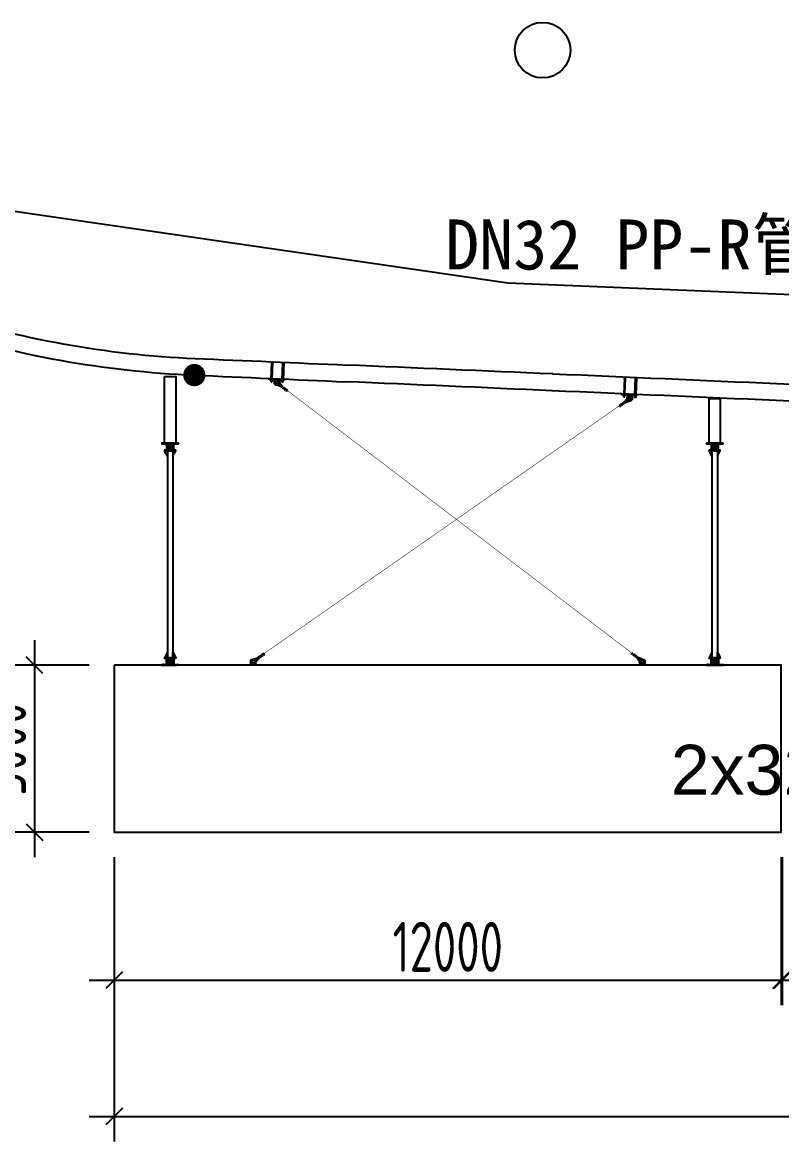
# Model space of a CAD drawing. Header units: millimetres. Extents: x 4 to 2106212, y -117026 to 198097.
# Drawn here: x 916667 to 930328, y -85319 to -65176 of the extents above; entities that cross this region are included whole.
import ezdxf
from ezdxf import colors
from ezdxf.entities.mleader import LeaderData, LeaderLine
from ezdxf.enums import TextEntityAlignment as Align
from ezdxf.math import Vec2, Vec3

# ---------------------------------------------------------------- set-up
doc = ezdxf.new("R2010")
doc.units = ezdxf.units.MM
for name, pattern in [('CENTER', [0.6, 0.375, -0.075, 0.075, -0.075]), ('DASHDOT2', [12.7, 6.35, -3.175, 0, -3.175]), ('DASHED2', [0.375, 0.25, -0.125])]:
    doc.linetypes.add(name, pattern=pattern)
for name, color, linetype in [('0 @ 1', 7, 'Continuous'), ('BS-Annectent', 115, 'Continuous'), ('HR-dimension', 9, 'Continuous'), ('HR-pontoon', 161, 'Continuous'), ('STEEL', 34, 'Continuous'), ('粗实线', 7, 'Continuous')]:
    doc.layers.add(name, color=color, linetype=linetype)
doc.layers.add('扣板', color=7, linetype='Continuous', lineweight=9)
doc.layers.add('文本', color=3, linetype='Continuous', lineweight=13)
doc.styles.add('Arial', font='arial.ttf')
doc.styles.add('hztxt', font='ros1.shx', dxfattribs={"width": 0.8, "bigfont": 'hztxt.shx'})
doc.styles.get("Standard").update_dxf_attribs({"font": 'arial.ttf'})
doc.linetypes.add('10422', pattern='A,2,[150,AAA.SHX,S=1,R=0,X=0,Y=1],2,[177,AAA.SHX,S=1,R=0,X=0,Y=0.8],1e-09', length=4)
doc.linetypes.add('444', pattern='A,4.5,[145,AAA.SHX,S=1,R=0,X=0,Y=1],4.5,-0.5,[146,AAA.SHX,S=1,R=0,X=0,Y=0],-0.5', length=10)
doc.dimstyles.new('DIM-300', dxfattribs={"dimscale": 300, "dimtxt": 3, "dimasz": 1, "dimexe": 1.5, "dimexo": 1.5, "dimgap": 0.5, "dimtad": 1, "dimdec": 0, "dimzin": 0, "dimdsep": 46, "dimtxsty": 'hztxt', "dimblk": 'OBLIQUE', "dimcen": 0, "dimdle": 1.5, "dimclrd": 9, "dimclre": 9, "dimclrt": 6, "dimadec": 0, "dimazin": 0, "dimtfac": 1, "dimtdec": 0, "dimtix": 1, "dimtofl": 0, "dimtmove": 2, "dimatfit": 0, "dimfxl": 5, "dimtolj": 1, "dimtzin": 0, "dimarcsym": 0})
pattern_1 = [(40.81217054, (-573818.8873, 176698.6793), (-1.452584633, 1.682112997), []), (130.81217054, (-573818.8873, 176698.6793), (-4.5872822625, 1.911641361), [5.55625, -3.33375])]
pattern_2 = [(40.81217054, (-578777.1463, 176555.198), (-1.452584633, 1.682112997), []), (130.81217054, (-578777.1463, 176555.198), (-4.5872822625, 1.911641361), [5.55625, -3.33375])]
pattern_3 = [(225, (43212.285, 45564.743), (4.49012806, -4.49012806), []), (225, (43207.795, 45564.743), (4.49012806, -4.49012806), [7.9375, -1.5875, 0, -1.5875])]
pattern_4 = [(225, (-344287.005, -129412.7357), (4.49012806, -4.49012806), []), (225, (-344291.495, -129412.7357), (4.49012806, -4.49012806), [7.9375, -1.5875, 0, -1.5875])]

# ---------------------------------------------------------------- blocks, each defined once
blk = doc.blocks.new('_Oblique')
at = {"color": 0, "linetype": 'ByBlock', "lineweight": -2}
blk.add_line((-0.5, -0.5), (0.5, 0.5), dxfattribs=at)
blk = doc.blocks.new('*D2057')
at = {"color": 9, "lineweight": -2, "transparency": 16777216}
for p, q in [((916884, -76297), (916884, -80197)), ((917871, -76747), (916434, -76747)), ((917871, -79747), (916434, -79747))]:
    blk.add_line(p, q, dxfattribs=at)
at = {"layer": 'Defpoints', "color": 0, "transparency": 16777216}
for p in [(918321, -76747), (916884, -79747), (918321, -79747)]:
    blk.add_point(p, dxfattribs=at)
at = {"color": 9, "lineweight": -2, "transparency": 16777216, "xscale": 300, "yscale": 300, "zscale": 300}
for p, rotation in [((916884, -76747), 90), ((916884, -79747), 270)]:
    blk.add_blockref('_Oblique', p, dxfattribs=dict(at, rotation=rotation))
at = {"color": 6, "transparency": 16777216, "insert": (916284, -78247), "char_height": 900, "attachment_point": 5, "rotation": 90, "style": 'hztxt'}
blk.add_mtext('\\A1;3000', dxfattribs=at)
blk = doc.blocks.new('*D2060')
at = {"color": 9, "lineweight": -2, "transparency": 16777216}
for p, q in [((918321, -80197), (918321, -82864)), ((930321, -80197), (930321, -82864)), ((917871, -82414), (930771, -82414))]:
    blk.add_line(p, q, dxfattribs=at)
at = {"layer": 'Defpoints', "color": 0, "transparency": 16777216}
for p in [(918321, -79747), (930321, -79747), (930321, -82414)]:
    blk.add_point(p, dxfattribs=at)
at = {"color": 9, "lineweight": -2, "transparency": 16777216, "xscale": 300, "yscale": 300, "zscale": 300, "rotation": 180}
blk.add_blockref('_Oblique', (918321, -82414), dxfattribs=at)
at = {"color": 9, "lineweight": -2, "transparency": 16777216, "xscale": 300, "yscale": 300, "zscale": 300}
blk.add_blockref('_Oblique', (930321, -82414), dxfattribs=at)
at = {"color": 6, "transparency": 16777216, "insert": (924321, -81814), "char_height": 900, "attachment_point": 5, "style": 'hztxt'}
blk.add_mtext('\\A1;12000', dxfattribs=at)
blk = doc.blocks.new('*D2061')
at = {"color": 9, "lineweight": -2, "transparency": 16777216}
for p, q in [((930336, -80197), (930336, -82864)), ((942336, -80197), (942336, -82864)), ((929886, -82414), (942786, -82414))]:
    blk.add_line(p, q, dxfattribs=at)
at = {"layer": 'Defpoints', "color": 0, "transparency": 16777216}
for p in [(930336, -79747), (942336, -79747), (942336, -82414)]:
    blk.add_point(p, dxfattribs=at)
at = {"color": 9, "lineweight": -2, "transparency": 16777216, "xscale": 300, "yscale": 300, "zscale": 300, "rotation": 180}
blk.add_blockref('_Oblique', (930336, -82414), dxfattribs=at)
at = {"color": 9, "lineweight": -2, "transparency": 16777216, "xscale": 300, "yscale": 300, "zscale": 300}
blk.add_blockref('_Oblique', (942336, -82414), dxfattribs=at)
at = {"color": 6, "transparency": 16777216, "insert": (936336, -81814), "char_height": 900, "attachment_point": 5, "style": 'hztxt'}
blk.add_mtext('\\A1;12000', dxfattribs=at)
blk = doc.blocks.new('*D2059')
at = {"color": 9, "lineweight": -2, "transparency": 16777216}
for p, q in [((918321, -80197), (918321, -85319)), ((988396, -80197), (988396, -85319)), ((917871, -84869), (988846, -84869))]:
    blk.add_line(p, q, dxfattribs=at)
at = {"layer": 'Defpoints', "color": 0, "transparency": 16777216}
for p in [(918321, -79747), (988396, -79747), (988396, -84869)]:
    blk.add_point(p, dxfattribs=at)
at = {"color": 9, "lineweight": -2, "transparency": 16777216, "xscale": 300, "yscale": 300, "zscale": 300, "rotation": 180}
blk.add_blockref('_Oblique', (918321, -84869), dxfattribs=at)
at = {"color": 9, "lineweight": -2, "transparency": 16777216, "xscale": 300, "yscale": 300, "zscale": 300}
blk.add_blockref('_Oblique', (988396, -84869), dxfattribs=at)
at = {"color": 6, "transparency": 16777216, "insert": (953358, -84269), "char_height": 900, "attachment_point": 5, "style": 'hztxt'}
blk.add_mtext('\\A1;70075', dxfattribs=at)
blk = doc.blocks.new('支座')
at = {"layer": '扣板', "color": 7}
blk.add_line((13512, 4747, 0), (13512, 5047, 0), dxfattribs=at)
at = {"layer": '扣板', "color": 7, "elevation": 0}
for points in [[(13512, 4747), (13512, 5047), (13520, 5047), (13520, 4747)], [(13600, 4947), (13620, 4927), (13620, 4867), (13600, 4847), (13520, 4847), (13520, 4947)], [(13560, 4932), (13520, 4932), (13520, 4922), (13560, 4922)], [(13560, 4862), (13520, 4862), (13520, 4872), (13560, 4872)]]:
    blk.add_lwpolyline(points, close=True, dxfattribs=at)
at = {"layer": '扣板', "color": 7}
blk.add_circle((13575, 4897, 0), 25, dxfattribs=at)
blk = doc.blocks.new('*U1983')
at = {"layer": '0 @ 1', "rotation": 90}
blk.add_blockref('支座', (4897, -13566, 0), dxfattribs=at)
blk = doc.blocks.new('*U1984')
at = {"layer": 'Defpoints', "color": 0, "linetype": 'ByBlock', "lineweight": -2, "transparency": 16777216}
for p in [(0, 0), (7000, 0)]:
    blk.add_blockref('*U1983', p, dxfattribs=at)
blk = doc.blocks.new('A$C97f6d51a')
at = {"color": 1, "linetype": 'DASHDOT2'}
blk.add_line((0, 313), (0, -47), dxfattribs=at)
at = {"layer": 'BS-Annectent'}
for p, q in [((-9, 282), (-9, 282)), ((-9, 281), (-9, 282)), ((-9, 282), (-9, 282)), ((-9, 279), (-8, 279)), ((-8, 278), (-9, 279)), ((-9, 279), (-8, 278)), ((-9, 275), (-7, 276)), ((-6, 274), (-9, 275)), ((-9, 275), (-7, 275)), ((-9, 272), (-6, 274)), ((-6, 270), (-9, 272)), ((-9, 272), (-4, 272)), ((-9, 269), (9, 268)), ((-9, 266), (9, 265)), ((-9, 263), (9, 262)), ((-9, 260), (9, 258)), ((-9, 257), (9, 255)), ((-9, 253), (9, 252)), ((-9, 250), (9, 249)), ((-9, 247), (9, 246)), ((-9, 244), (9, 243)), ((-9, 241), (9, 240)), ((-9, 238), (9, 236)), ((-9, 235), (9, 233)), ((-9, 231), (9, 230)), ((-9, 228), (9, 227)), ((-9, 225), (9, 224)), ((-9, 222), (9, 221)), ((-9, 219), (9, 218)), ((-9, 216), (9, 215)), ((-9, 213), (9, 211)), ((-9, 209), (9, 208)), ((-9, 206), (9, 205)), ((-9, 203), (9, 202)), ((-6, 274), (-6, 274)), ((-6, 274), (-6, 274)), ((-6, 274), (-6, 274)), ((-6, 274), (-6, 274)), ((-6, 274), (-6, 274)), ((6, 270), (-6, 270)), ((4, 271), (9, 271)), ((6, 273), (5, 273)), ((6, 273), (5, 273)), ((6, 273), (9, 274)), ((6, 274), (9, 274)), ((9, 271), (6, 273)), ((6, 270), (9, 271)), ((7, 276), (9, 277)), ((9, 274), (7, 275)), ((9, 277), (8, 278)), ((8, 277), (9, 277)), ((9, 280), (9, 281)), ((9, 280), (9, 280)), ((9, 280), (9, 280)), ((-10, 6), (9, 4)), ((-10, 2), (-6, 4)), ((-6, 1), (-10, 2)), ((-10, 2), (9, 1)), ((-9, 200), (9, 199)), ((-9, 197), (9, 196)), ((-9, 194), (9, 193)), ((-9, 191), (9, 189)), ((-9, 188), (9, 186)), ((-9, 184), (9, 183)), ((-9, 181), (9, 180)), ((-9, 178), (9, 177)), ((-9, 175), (9, 174)), ((-9, 172), (9, 171)), ((-9, 169), (9, 167)), ((-9, 166), (9, 164)), ((-9, 162), (9, 161)), ((-9, 159), (9, 158)), ((-9, 156), (9, 155)), ((-9, 153), (9, 152)), ((-9, 150), (9, 149)), ((-9, 147), (9, 146)), ((-9, 144), (9, 142)), ((-9, 140), (9, 139)), ((-9, 137), (9, 136)), ((-9, 134), (9, 133)), ((-9, 131), (9, 130)), ((-9, 128), (9, 127)), ((-9, 125), (9, 124)), ((-9, 122), (9, 120)), ((-9, 119), (9, 117)), ((-9, 115), (9, 114)), ((-9, 112), (9, 111)), ((-9, 109), (9, 108)), ((-9, 106), (9, 105)), ((-9, 103), (9, 102)), ((-9, 100), (9, 98)), ((-9, 97), (9, 95)), ((-9, 93), (9, 92)), ((-9, 90), (9, 89)), ((-9, 87), (9, 86)), ((-9, 84), (9, 83)), ((-9, 81), (9, 80)), ((-9, 78), (9, 76)), ((-9, 75), (9, 73)), ((-9, 71), (9, 70)), ((-9, 68), (9, 67)), ((-9, 65), (9, 64)), ((-9, 62), (9, 61)), ((-9, 59), (9, 58)), ((-9, 56), (9, 55)), ((-9, 53), (9, 51)), ((-9, 49), (9, 48)), ((-9, 46), (9, 45)), ((-9, 43), (9, 42)), ((-9, 40), (9, 39)), ((-9, 37), (9, 36)), ((-9, 34), (9, 33)), ((-9, 31), (9, 29)), ((-9, 28), (9, 26)), ((-9, 24), (9, 23)), ((-9, 21), (9, 20)), ((-9, 18), (9, 17)), ((-9, 15), (9, 14)), ((-9, 12), (9, 11)), ((-9, 9), (9, 7)), ((-8, 0), (-6, 1)), ((6, 147), (-6, 148)), ((6, 116), (-6, 117)), ((6, 3), (-6, 4)), ((2, 0), (-6, 1)), ((6, 147), (9, 149)), ((9, 1), (6, 3)), ((7, 0), (9, 1)), ((-16, -24), (-16, -11)), ((12, -9), (-12, -9)), ((12, -27), (-12, -27)), ((-9, -29), (-6, -28)), ((-6, -31), (-9, -29)), ((9, -30), (-9, -29)), ((-9, -32), (-6, -31)), ((-6, -34), (-9, -32)), ((9, -33), (-9, -32)), ((-9, -35), (-6, -34)), ((-6, -37), (-9, -35)), ((9, -37), (-9, -35)), ((-9, -38), (-6, -37)), ((-6, -40), (-9, -38)), ((9, -40), (-9, -38)), ((-8, -24), (-8, -11)), ((-6, -28), (-8, -27)), ((-7, -40), (-7, -43)), ((6, -29), (-6, -28)), ((6, -29), (-6, -28)), ((6, -32), (-6, -31)), ((6, -32), (-6, -31)), ((6, -35), (-6, -34)), ((6, -38), (-6, -37)), ((6, -38), (-6, -37)), ((6, -41), (-6, -40)), ((-5, -44), (5, -44)), ((-4, -40), (-4, -43)), ((-2, -9), (0, -4)), ((9, -27), (-1, -27)), ((0, -9), (2, -4)), ((4, -41), (4, -43)), ((6, -29), (9, -27)), ((9, -30), (6, -29)), ((6, -32), (9, -30)), ((9, -33), (6, -32)), ((6, -35), (9, -33)), ((9, -37), (6, -35)), ((6, -38), (9, -37)), ((9, -40), (6, -38)), ((6, -41), (9, -40)), ((7, -41), (7, -43)), ((8, -24), (8, -11)), ((9, -27), (8, -27)), ((16, -24), (16, -11))]:
    blk.add_line(p, q, dxfattribs=at)
blk.add_lwpolyline([(10, 0), (10, 300), (0, 306), (-10, 300), (-10, 0)], dxfattribs=at)
for points in [[(-19, -4), (-19, 0), (19, 0), (19, -4)], [(-15, -9), (15, -9), (15, -4), (-15, -4)]]:
    blk.add_lwpolyline(points, close=True, dxfattribs=at)
for points in [[(16, -11, 0.612824), (8, -11, 0.305874), (-8, -11, 0.612824), (-16, -11)], [(16, -24, -0.612824), (8, -24, -0.305874), (-8, -24, -0.612824), (-16, -24)], [(-7, -43, 0.516475), (-4, -43, 0.258238), (4, -43, 0.516475), (7, -43)]]:
    blk.add_lwpolyline(points, format="xyb", dxfattribs=at)
blk = doc.blocks.new('A$Ce460a15a')
at = {"layer": 'STEEL', "color": 22}
for points in [[(12, 150), (12, -150), (0, -150), (0, 150)], [(92, -50), (112, -30), (112, 30), (92, 50), (12, 50), (12, -50)], [(52, 35), (12, 35), (12, 25), (52, 25)], [(52, -35), (12, -35), (12, -25), (52, -25)]]:
    blk.add_lwpolyline(points, close=True, dxfattribs=at)
blk.add_circle((67, 0), 25, dxfattribs=at)
at = {"layer": 'HR-dimension', "xscale": -1, "rotation": 90}
blk.add_blockref('A$C97f6d51a', (12, 100), dxfattribs=at)
at = {"layer": 'HR-dimension', "rotation": 90.00000000000001}
blk.add_blockref('A$C97f6d51a', (12, -100), dxfattribs=at)
blk = doc.blocks.new('*U10')
at = {"color": 7, "linetype": 'Continuous', "lineweight": 15}
for p, q in [((-9, 9), (-10, 8)), ((-10, 8), (-10, 1)), ((-10, 1), (-9, 0)), ((-9, 9), (9, 9)), ((-9, 0), (9, 0)), ((-5, 8), (-5, 1)), ((5, 8), (5, 1)), ((10, 8), (9, 9)), ((9, 0), (10, 1)), ((10, 8), (10, 1))]:
    blk.add_line(p, q, dxfattribs=at)
for centre, start, end in [((0, -8), 72.4233, 107.5767), ((0, 17), 252.4233, 287.5767)]:
    blk.add_arc(centre, 17.2, start, end, dxfattribs=at)
for points, knots in [([(-10, 8), (-10, 9), (-9, 9), (-8, 9), (-7, 9), (-6, 9), (-6, 9), (-5, 8)], [0, 0, 0, 0, 0.264534, 0.399289, 0.53507, 0.765405, 1, 1, 1, 1]), ([(-5, 1), (-6, 1), (-6, 0), (-7, 0), (-8, 0), (-9, 0), (-10, 1), (-10, 1)], [0, 0, 0, 0, 0.264534, 0.399289, 0.53507, 0.765405, 1, 1, 1, 1]), ([(5, 8), (6, 9), (6, 9), (7, 9), (8, 9), (9, 9), (10, 9), (10, 8)], [0, 0, 0, 0, 0.264536, 0.399814, 0.535067, 0.765403, 1, 1, 1, 1]), ([(10, 1), (10, 1), (9, 0), (8, 0), (7, 0), (6, 0), (6, 1), (5, 1)], [0, 0, 0, 0, 0.264536, 0.399814, 0.535067, 0.765403, 1, 1, 1, 1])]:
    blk.add_open_spline(points, degree=3, knots=knots, dxfattribs=at)
blk = doc.blocks.new('A$C72EA2C7E')
blk.add_line((-8, -6), (8, -6))
at = {"color": 7, "linetype": 'Continuous', "lineweight": 15}
for p, q in [((-5, -40), (-5, -6)), ((-4, -41), (-5, -40)), ((5, -40), (-5, -40)), ((-4, -41), (5, -41)), ((5, -6), (5, -40)), ((5, -40), (5, -41))]:
    blk.add_line(p, q, dxfattribs=at)
at = {"color": 7, "linetype": 'Continuous', "lineweight": 0}
for p, q in [((-4, -41), (-4, -6)), ((5, -41), (5, -6))]:
    blk.add_line(p, q, dxfattribs=at)
blk.add_arc((0, -8), 8, 17.4862, 162.5138)
at = {"extrusion": (0, 0, -1), "xscale": 0.9999974999999999, "yscale": 0.9999974999999999, "zscale": -0.9999974999999999}
blk.add_blockref('*U10', (0, -39), dxfattribs=at)
blk = doc.blocks.new('*U1965')
h = blk.add_hatch(color=1)
h.dxf.hatch_style = 1
h.paths.add_polyline_path([(3382, 2191), (3473, 2218, 1.447528), (3428, 2281), (3373, 2204)])
h.paths.add_polyline_path([(3389, 2205), (3388, 2206), (3398, 2220), (3395, 2222), (3434, 2277, -1.452111), (3471, 2226), (3406, 2207), (3405, 2210)], flags=16)
h = blk.add_hatch()
h.set_pattern_fill('ANSI38', color=253, scale=0.7, angle=-4.1878)
h.set_pattern_definition(pattern_2)
h.paths.add_polyline_path([(3404, 2213), (3406, 2207), (3471, 2226, 1.452111), (3434, 2277), (3395, 2222), (3398, 2220), (3401, 2218), (3440, 2273, -1.452111), (3469, 2232)])
h = blk.add_hatch(color=1)
h.dxf.hatch_style = 1
h.paths.add_polyline_path([(-3373, -2204), (-3429, -2283, -1.406258), (-3473, -2218), (-3382, -2191)])
h.paths.add_polyline_path([(-3405, -2210), (-3406, -2207), (-3471, -2226, 1.406258), (-3435, -2278), (-3395, -2222), (-3388, -2205)], flags=16)
h = blk.add_hatch()
h.set_pattern_fill('ANSI38', color=253, scale=0.7, angle=-4.1878)
h.set_pattern_definition(pattern_1)
h.paths.add_polyline_path([(-3401, -2218), (-3395, -2222), (-3434, -2277, -1.452111), (-3471, -2226), (-3406, -2207), (-3405, -2210), (-3404, -2213), (-3469, -2232, 1.452111), (-3440, -2273)])
at = {"color": 1, "linetype": 'DASHED2'}
blk.add_line((3483, 2289), (3493, 2274), dxfattribs=at)
blk.add_line((3379, 2205), (3379, 2195))
at = {"color": 1}
for points in [[(3382, 2191), (3473, 2218, 1.447528), (3428, 2281), (3373, 2204)], [(3398, 2220), (3388, 2206), (3389, 2205), (3405, 2210), (3406, 2207), (3471, 2226, 1.452111), (3434, 2277), (3395, 2222)], [(-3373, -2204), (-3428, -2281, -1.447528), (-3473, -2218), (-3382, -2191)], [(-3405, -2210), (-3389, -2205), (-3388, -2206), (-3398, -2220), (-3395, -2222), (-3434, -2277, -1.452111), (-3471, -2226), (-3406, -2207)]]:
    blk.add_lwpolyline(points, format="xyb", close=True, dxfattribs=at)
for points in [[(3379, 2195), (3472, 2222, 1.449849), (3431, 2279), (3379, 2205)], [(3406, 2207), (3471, 2226, 1.452111), (3434, 2277), (3395, 2222)], [(3406, 2207), (3471, 2226, 1.452111), (3434, 2277), (3395, 2222)], [(-3376, -2200), (-3431, -2279, -1.449849), (-3472, -2222), (-3384, -2197)], [(-3395, -2222), (-3434, -2277, -1.452111), (-3471, -2226), (-3406, -2207)], [(-3395, -2222), (-3434, -2277, -1.452111), (-3471, -2226), (-3406, -2207)]]:
    blk.add_lwpolyline(points, format="xyb")
for points in [[(3401, 2218), (3440, 2273, -1.452111), (3469, 2232), (3404, 2213), (3406, 2207), (3471, 2226, 1.452111), (3434, 2277), (3395, 2222)], [(-3404, -2213), (-3469, -2232, 1.452111), (-3440, -2273), (-3401, -2218), (-3395, -2222), (-3434, -2277, -1.452111), (-3471, -2226), (-3406, -2207)]]:
    blk.add_lwpolyline(points, format="xyb", close=True)
at = {"color": 252}
for points in [[(3401, 2218), (3440, 2273, -1.452111), (3469, 2232), (3404, 2213), (3406, 2207), (3471, 2226, 1.452111), (3434, 2277), (3395, 2222)], [(-3404, -2213), (-3469, -2232, 1.452111), (-3440, -2273), (-3401, -2218), (-3395, -2222), (-3434, -2277, -1.452111), (-3471, -2226), (-3406, -2207)]]:
    blk.add_lwpolyline(points, format="xyb", close=True, dxfattribs=at)
at = {"color": 1, "const_width": 8.4}
for points in [[(3380, 2206), (-3393, -2203)], [(3386, 2200), (3251, 2112)], [(-3388, -2209), (-3246, -2117)]]:
    blk.add_lwpolyline(points, dxfattribs=at)
at = {"xscale": 0.6999999999999998, "yscale": 0.6999999999999998, "zscale": 0.6999999999999998, "rotation": 213.1298866380289}
for p in [(3284, 2123), (3315, 2143), (3345, 2163), (3376, 2183), (-3360, -2201), (-3329, -2181), (-3299, -2161), (-3267, -2141)]:
    blk.add_blockref('A$C72EA2C7E', p, dxfattribs=at)
blk = doc.blocks.new('*U1966')
at = {"color": 0, "linetype": 'ByBlock', "lineweight": -2, "transparency": 16777216}
blk.add_blockref('*U1965', (0, 0), dxfattribs=at)
blk = doc.blocks.new('*U1967')
h = blk.add_hatch(color=1)
h.dxf.hatch_style = 1
h.paths.add_polyline_path([(3382, 2191), (3473, 2218, 1.447528), (3428, 2281), (3373, 2204)])
h.paths.add_polyline_path([(3389, 2205), (3388, 2206), (3398, 2220), (3395, 2222), (3434, 2277, -1.452111), (3471, 2226), (3406, 2207), (3405, 2210)], flags=16)
h = blk.add_hatch()
h.set_pattern_fill('ANSI38', color=253, scale=0.7, angle=-4.1878)
h.set_pattern_definition(pattern_2)
h.paths.add_polyline_path([(3404, 2213), (3406, 2207), (3471, 2226, 1.452111), (3434, 2277), (3395, 2222), (3398, 2220), (3401, 2218), (3440, 2273, -1.452111), (3469, 2232)])
h = blk.add_hatch(color=1)
h.dxf.hatch_style = 1
h.paths.add_polyline_path([(-3373, -2204), (-3429, -2283, -1.406258), (-3473, -2218), (-3382, -2191)])
h.paths.add_polyline_path([(-3405, -2210), (-3406, -2207), (-3471, -2226, 1.406258), (-3435, -2278), (-3395, -2222), (-3388, -2205)], flags=16)
h = blk.add_hatch()
h.set_pattern_fill('ANSI38', color=253, scale=0.7, angle=-4.1878)
h.set_pattern_definition(pattern_1)
h.paths.add_polyline_path([(-3401, -2218), (-3395, -2222), (-3434, -2277, -1.452111), (-3471, -2226), (-3406, -2207), (-3405, -2210), (-3404, -2213), (-3469, -2232, 1.452111), (-3440, -2273)])
at = {"color": 1, "linetype": 'DASHED2'}
blk.add_line((3483, 2289), (3493, 2274), dxfattribs=at)
blk.add_line((3379, 2205), (3379, 2195))
at = {"color": 1}
for points in [[(3382, 2191), (3473, 2218, 1.447528), (3428, 2281), (3373, 2204)], [(3398, 2220), (3388, 2206), (3389, 2205), (3405, 2210), (3406, 2207), (3471, 2226, 1.452111), (3434, 2277), (3395, 2222)], [(-3373, -2204), (-3428, -2281, -1.447528), (-3473, -2218), (-3382, -2191)], [(-3405, -2210), (-3389, -2205), (-3388, -2206), (-3398, -2220), (-3395, -2222), (-3434, -2277, -1.452111), (-3471, -2226), (-3406, -2207)]]:
    blk.add_lwpolyline(points, format="xyb", close=True, dxfattribs=at)
for points in [[(3379, 2195), (3472, 2222, 1.449849), (3431, 2279), (3379, 2205)], [(3406, 2207), (3471, 2226, 1.452111), (3434, 2277), (3395, 2222)], [(3406, 2207), (3471, 2226, 1.452111), (3434, 2277), (3395, 2222)], [(-3376, -2200), (-3431, -2279, -1.449849), (-3472, -2222), (-3384, -2197)], [(-3395, -2222), (-3434, -2277, -1.452111), (-3471, -2226), (-3406, -2207)], [(-3395, -2222), (-3434, -2277, -1.452111), (-3471, -2226), (-3406, -2207)]]:
    blk.add_lwpolyline(points, format="xyb")
for points in [[(3401, 2218), (3440, 2273, -1.452111), (3469, 2232), (3404, 2213), (3406, 2207), (3471, 2226, 1.452111), (3434, 2277), (3395, 2222)], [(-3404, -2213), (-3469, -2232, 1.452111), (-3440, -2273), (-3401, -2218), (-3395, -2222), (-3434, -2277, -1.452111), (-3471, -2226), (-3406, -2207)]]:
    blk.add_lwpolyline(points, format="xyb", close=True)
at = {"color": 252}
for points in [[(3401, 2218), (3440, 2273, -1.452111), (3469, 2232), (3404, 2213), (3406, 2207), (3471, 2226, 1.452111), (3434, 2277), (3395, 2222)], [(-3404, -2213), (-3469, -2232, 1.452111), (-3440, -2273), (-3401, -2218), (-3395, -2222), (-3434, -2277, -1.452111), (-3471, -2226), (-3406, -2207)]]:
    blk.add_lwpolyline(points, format="xyb", close=True, dxfattribs=at)
at = {"color": 1, "const_width": 8.4}
for points in [[(3380, 2206), (-3393, -2203)], [(3386, 2200), (3251, 2112)], [(-3388, -2209), (-3246, -2117)]]:
    blk.add_lwpolyline(points, dxfattribs=at)
at = {"xscale": 0.6999999999999998, "yscale": 0.6999999999999998, "zscale": 0.6999999999999998, "rotation": 213.1298866380289}
for p in [(3284, 2123), (3315, 2143), (3345, 2163), (3376, 2183), (-3360, -2201), (-3329, -2181), (-3299, -2161), (-3267, -2141)]:
    blk.add_blockref('A$C72EA2C7E', p, dxfattribs=at)
blk = doc.blocks.new('*U1968')
at = {"color": 0, "linetype": 'ByBlock', "lineweight": -2, "transparency": 16777216}
blk.add_blockref('*U1967', (0, 0), dxfattribs=at)
blk = doc.blocks.new('*U1995')
h = blk.add_hatch()
h.set_pattern_fill('ANSI35', color=4, angle=180)
h.set_pattern_definition(pattern_3)
h.paths.add_polyline_path([(24, -89), (36, -89), (36, -67), (24, -67)])
h.paths.add_polyline_path([(24, -31), (36, -31), (36, 11), (24, 11)])
h.paths.add_polyline_path([(-100, 11), (100, 11), (100, 21), (-100, 21)])
h.paths.add_polyline_path([(-36, -31), (-24, -31), (-24, 11), (-36, 11)])
h.paths.add_polyline_path([(-36, -89), (-24, -89), (-24, -67), (-36, -67)])
h = blk.add_hatch()
h.set_pattern_fill('ANSI35', color=4, angle=180)
h.set_pattern_definition(pattern_4)
h.paths.add_polyline_path([(-129, -116), (-150, -116), (-150, -104), (-129, -104)])
h.paths.add_polyline_path([(111, -116), (-111, -116), (-111, -104), (111, -104)])
h.paths.add_polyline_path([(150, -116), (129, -116), (129, -104), (150, -104)])
h.paths.add_polyline_path([(66, -104), (54, -104), (54, -67), (66, -67)])
h.paths.add_polyline_path([(66, -31), (54, -31), (54, -4), (66, -4)])
h.paths.add_polyline_path([(6, -31), (-6, -31), (-6, -4), (6, -4)])
h.paths.add_polyline_path([(6, -104), (-6, -104), (-6, -67), (6, -67)])
h.paths.add_polyline_path([(-54, -104), (-66, -104), (-66, -67), (-54, -67)])
h.paths.add_polyline_path([(-54, -31), (-66, -31), (-66, -4), (-54, -4)])
at = {"color": 4}
for points in [[(100, 11), (-100, 11), (-100, 21), (100, 21), (100, 11)], [(-36, -89), (-36, 11), (-24, 11), (-24, -89), (-36, -89)], [(24, -89), (24, 11), (36, 11), (36, -89), (24, -89)], [(150, -116), (-150, -116), (-150, -104), (150, -104), (150, -116)], [(-66, -104), (-66, -4), (-54, -4), (-54, -104), (-66, -104)], [(-6, -104), (-6, -4), (6, -4), (6, -104), (-6, -104)], [(54, -104), (54, -4), (66, -4), (66, -104), (54, -104)]]:
    blk.add_lwpolyline(points, dxfattribs=at)
at = {"layer": 'Defpoints', "color": 4}
for points in [[(-100, 21), (-50, 21), (-50, 121), (-100, 21)], [(100, 21), (50, 21), (50, 121), (100, 21)]]:
    blk.add_lwpolyline(points, dxfattribs=at)
at = {"layer": 'Defpoints', "color": 4, "linetype": 'CENTER', "ltscale": 2}
for points in [[(-129, -116), (-111, -116), (-111, -104), (-129, -104)], [(-66, -31), (-54, -31), (-54, -67), (-66, -67)], [(-36, -31), (-24, -31), (-24, -67), (-36, -67)], [(-6, -31), (6, -31), (6, -67), (-6, -67)], [(24, -31), (36, -31), (36, -67), (24, -67)], [(54, -31), (66, -31), (66, -67), (54, -67)], [(129, -116), (111, -116), (111, -104), (129, -104)]]:
    blk.add_lwpolyline(points, close=True, dxfattribs=at)
for points in [[(-120, -99), (-120, -111), (-120, -121)], [(-66, -49), (66, -49)], [(-66, -49), (66, -49)], [(120, -99), (120, -111), (120, -121)]]:
    blk.add_lwpolyline(points, dxfattribs=at)
blk = doc.blocks.new('*U1992')
at = {"layer": '粗实线', "color": 0, "linetype": 'ByBlock', "lineweight": -2, "transparency": 16777216}
blk.add_blockref('*U1995', (0, 0), dxfattribs=at)
blk = doc.blocks.new('*U1993')
h = blk.add_hatch()
h.set_pattern_fill('ANSI35', color=4, angle=180)
h.set_pattern_definition(pattern_3)
h.paths.add_polyline_path([(24, -89), (36, -89), (36, -67), (24, -67)])
h.paths.add_polyline_path([(24, -31), (36, -31), (36, 11), (24, 11)])
h.paths.add_polyline_path([(-100, 11), (100, 11), (100, 21), (-100, 21)])
h.paths.add_polyline_path([(-36, -31), (-24, -31), (-24, 11), (-36, 11)])
h.paths.add_polyline_path([(-36, -89), (-24, -89), (-24, -67), (-36, -67)])
h = blk.add_hatch()
h.set_pattern_fill('ANSI35', color=4, angle=180)
h.set_pattern_definition(pattern_4)
h.paths.add_polyline_path([(-129, -116), (-150, -116), (-150, -104), (-129, -104)])
h.paths.add_polyline_path([(111, -116), (-111, -116), (-111, -104), (111, -104)])
h.paths.add_polyline_path([(150, -116), (129, -116), (129, -104), (150, -104)])
h.paths.add_polyline_path([(66, -104), (54, -104), (54, -67), (66, -67)])
h.paths.add_polyline_path([(66, -31), (54, -31), (54, -4), (66, -4)])
h.paths.add_polyline_path([(6, -31), (-6, -31), (-6, -4), (6, -4)])
h.paths.add_polyline_path([(6, -104), (-6, -104), (-6, -67), (6, -67)])
h.paths.add_polyline_path([(-54, -104), (-66, -104), (-66, -67), (-54, -67)])
h.paths.add_polyline_path([(-54, -31), (-66, -31), (-66, -4), (-54, -4)])
at = {"color": 4}
for points in [[(100, 11), (-100, 11), (-100, 21), (100, 21), (100, 11)], [(-36, -89), (-36, 11), (-24, 11), (-24, -89), (-36, -89)], [(24, -89), (24, 11), (36, 11), (36, -89), (24, -89)], [(150, -116), (-150, -116), (-150, -104), (150, -104), (150, -116)], [(-66, -104), (-66, -4), (-54, -4), (-54, -104), (-66, -104)], [(-6, -104), (-6, -4), (6, -4), (6, -104), (-6, -104)], [(54, -104), (54, -4), (66, -4), (66, -104), (54, -104)]]:
    blk.add_lwpolyline(points, dxfattribs=at)
at = {"layer": 'Defpoints', "color": 4}
for points in [[(-100, 21), (-50, 21), (-50, 121), (-100, 21)], [(100, 21), (50, 21), (50, 121), (100, 21)]]:
    blk.add_lwpolyline(points, dxfattribs=at)
at = {"layer": 'Defpoints', "color": 4, "linetype": 'CENTER', "ltscale": 2}
for points in [[(-129, -116), (-111, -116), (-111, -104), (-129, -104)], [(-66, -31), (-54, -31), (-54, -67), (-66, -67)], [(-36, -31), (-24, -31), (-24, -67), (-36, -67)], [(-6, -31), (6, -31), (6, -67), (-6, -67)], [(24, -31), (36, -31), (36, -67), (24, -67)], [(54, -31), (66, -31), (66, -67), (54, -67)], [(129, -116), (111, -116), (111, -104), (129, -104)]]:
    blk.add_lwpolyline(points, close=True, dxfattribs=at)
for points in [[(-120, -99), (-120, -111), (-120, -121)], [(-66, -49), (66, -49)], [(-66, -49), (66, -49)], [(120, -99), (120, -111), (120, -121)]]:
    blk.add_lwpolyline(points, dxfattribs=at)
blk = doc.blocks.new('*U1994')
at = {"layer": '粗实线', "color": 0, "linetype": 'ByBlock', "lineweight": -2, "transparency": 16777216}
blk.add_blockref('*U1993', (0, 0), dxfattribs=at)
blk = doc.blocks.new('*U1969')
at = {"layer": '粗实线', "color": 4}
for points in [[(-50, 1863), (-50, -1863)], [(50, 1863), (50, -1863)]]:
    blk.add_lwpolyline(points, dxfattribs=at)
at = {"layer": '粗实线', "color": 4, "xscale": -1, "rotation": 179.9999997006857}
blk.add_blockref('*U1994', (0, 1884), dxfattribs=at)
at = {"layer": '粗实线', "color": 4, "rotation": 359.9999997006856}
blk.add_blockref('*U1992', (0, -1884), dxfattribs=at)
blk = doc.blocks.new('*U1970')
at = {"color": 0, "linetype": 'ByBlock', "lineweight": -2, "transparency": 16777216}
for p in [(0, 0), (9800, 0)]:
    blk.add_blockref('*U1969', p, dxfattribs=at)
blk = doc.blocks.new('jytkjyk')
for points in [[(455345, 132005), (455545, 132005), (455545, 130805), (455345, 130805)], [(465145, 131605), (465345, 131605), (465345, 130805), (465145, 130805)]]:
    blk.add_lwpolyline(points, close=True)
at = {"layer": '粗实线', "color": 252}
for p, q in [((451777, 135104), (461524, 133688)), ((461524, 133688), (473886, 133179))]:
    blk.add_line(p, q, dxfattribs=at)
at = {"layer": '粗实线', "color": 252, "linetype": 'Continuous', "const_width": 200, "elevation": 12280, "flags": 128}
blk.add_lwpolyline([(455781, 132033, 1), (455981, 132023, 1)], format="xyb", close=True, dxfattribs=at)
at = {"layer": '粗实线', "color": 252}
blk.add_circle((462147, 137876, 100000), 500, dxfattribs=at)
at = {"layer": '粗实线', "color": 252, "linetype": '444'}
for centre, radius, start, end in [((456671, 150101), 17791, 252.0943, 267.4974), ((1056296, 13869763), 13750549, 267.4974476, 267.5088269), ((-644964, -25233745), 25389950, 87.5004529, 87.5088269), ((-3904691, -99907282), 100134600, 87.49583224, 87.50045294)]:
    blk.add_arc(centre, radius, start, end, dxfattribs=at)
at = {"layer": '粗实线', "color": 252, "linetype": '10422'}
for centre, radius, start, end in [((456671, 150101), 18091, 252.0943, 267.4974), ((1056296, 13869763), 13750850, 267.4974476, 267.5088269), ((-644964, -25233745), 25389649, 87.5004521, 87.508826), ((-3904691, -99907282), 100134300, 87.49583224, 87.50045294)]:
    blk.add_arc(centre, radius, start, end, dxfattribs=at)
at = {"xscale": -1, "rotation": 355.7435188545512}
blk.add_blockref('*U1968', (460653, 129382), dxfattribs=at)
at = {"rotation": 1.839400771970883}
blk.add_blockref('*U1966', (460333, 129241), dxfattribs=at)
blk.add_blockref('*U1970', (455445, 128805))
at = {"layer": 'Defpoints', "rotation": 359.9999997006856}
blk.add_blockref('*U1984', (456940, 126859), dxfattribs=at)
at = {"layer": 'HR-dimension'}
for p, rotation in [((457370, 131961), 267.7404487397437), ((463718, 131687), 267.7087494661171)]:
    blk.add_blockref('A$Ce460a15a', p, dxfattribs=dict(at, rotation=rotation))

msp = doc.modelspace()

# ---------------------------------------------------------------- linework, layer by layer
at = {"layer": 'HR-pontoon'}
msp.add_lwpolyline([(918320.5313, -76746.8331), (918320.5313, -79746.8331), (930320.5313, -79746.8332), (930320.5313, -76746.8332)], close=True, dxfattribs=at)

# ---------------------------------------------------------------- block references
msp.add_blockref('jytkjyk', (463880.0711, -203551.8445))

# ---------------------------------------------------------------- texts
at = {"layer": '文本', "color": 7, "style": 'Arial'}
msp.add_text('2x32A/220V', height=900, dxfattribs=at).set_placement((928334.0384, -78627.0058), align=Align.MIDDLE_LEFT)

# ---------------------------------------------------------------- dimensions: what is measured, and where the dimension line sits
dim = msp.add_linear_dim(base=(916884.4556, -79746.8331), p1=(918320.5313, -76746.8331), p2=(918320.5313, -79746.8331), angle=89.9999997, dimstyle='DIM-300')
dim.commit()
dim.dimension.update_dxf_attribs({"geometry": '*D2057', "text_midpoint": (916284.4556, -78246.8331)})
for base, p1, p2, picture, middle in [((988395.5307, -84869.1895), (918320.5313, -79746.8331), (988395.5307, -79746.8329), '*D2059', (953358.031, -84269.1895)), ((930320.5313, -82414.2035), (918320.5313, -79746.8331), (930320.5313, -79746.8332), '*D2060', (924320.5313, -81814.2035)), ((942335.5313, -82414.2035), (930335.5313, -79746.8332), (942335.5313, -79746.8332), '*D2061', (936335.5313, -81814.2035))]:
    dim = msp.add_linear_dim(base=base, p1=p1, p2=p2, dimstyle='DIM-300')
    dim.commit()
    dim.dimension.update_dxf_attribs({"geometry": picture, "text_midpoint": middle})

# ---------------------------------------------------------------- leaders
at = {"layer": '文本', "color": 1}
ml = msp.add_multileader_mtext('Standard', dxfattribs=at)
ml.set_content('{\\fSimSun|b0|i0|c134|p2;DN32 PP-R管}', color=1)
ml.set_leader_properties()
ml.build(insert=Vec2(0, 0))
ml.multileader.update_dxf_attribs({"dogleg_length": 900, "arrow_head_size": 300})
ctx = ml.context
ctx.base_point, ctx.char_height, ctx.arrow_head_size, ctx.landing_gap_size, ctx.plane_origin = Vec3(924071.2468, -69237.8711, -0.0003), 900, 300, 1, Vec3(921501.7158, -69237.8711, -0.0003)
ctx.text_align_type = 2
notes = []
notes.append((ctx, [(1, (1, 1, 0), (931913.2468, -69237.8711, -0.0003), (-1, 0), 900, [(0, [(937809.6688, -78300.7763, -0.0003)], 0, [])])]))
ctx.mtext.insert, ctx.mtext.alignment, ctx.mtext.flow_direction = Vec3(931012.2468, -68722.8711, -0.0003), 3, 5
for ctx, leaders in notes:
    for number, flags, end, landing, length, lines in leaders:
        leader = LeaderData()
        leader.index, (leader.has_last_leader_line, leader.has_dogleg_vector, leader.attachment_direction) = number, flags
        leader.last_leader_point, leader.dogleg_vector, leader.dogleg_length = Vec3(end), Vec3(landing), length
        for number, points, colour, breaks in lines:
            line = LeaderLine()
            line.index, line.vertices, line.color, line.breaks = number, Vec3.list(points), colors.encode_raw_color(colour), breaks
            leader.lines.append(line)
        ctx.leaders.append(leader)

doc.saveas('drawing.dxf')
